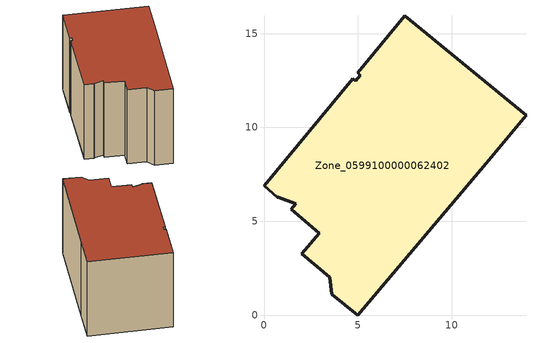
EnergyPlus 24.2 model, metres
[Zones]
Zone_0599100000062402
 floor ground (C_G): 5.12,12.77 4.99,12.92 7.5,15.95 13.95,10.65 11.84,8.1 4.98,0 3.6,1.12 3.49,2.03 2.02,3.27 2.94,4.37 1.45,5.65 1.69,5.94 0.76,6.28 0.71,6.28 0,6.89 4.72,12.59 4.89,12.5 z0
 wall outside (C_F): 13.95,10.65 7.5,15.95 4.99,12.92 5.12,12.77 4.89,12.5 4.72,12.59 0,6.89 0.71,6.28 0.76,6.28 1.69,5.94 1.45,5.65 2.94,4.37 2.02,3.27 3.49,2.03 3.6,1.12 4.98,0 11.84,8.1 13.95,10.65 z0:8.67
 roof outside (C_R): 4.99,12.92 5.12,12.77 4.89,12.5 4.72,12.59 0,6.89 0.71,6.28 0.76,6.28 1.69,5.94 1.45,5.65 2.94,4.37 2.02,3.27 3.49,2.03 3.6,1.12 4.98,0 11.84,8.1 13.95,10.65 7.5,15.95 z8.67
[BUILDING]
Pand.0599100000062402: North Axis=0; Terrain=City; Loads Convergence Tolerance Value=0.04; Temperature Convergence Tolerance Value=0.4; Solar Distribution=FullExterior; Maximum Number of Warmup Days=25; Minimum Number of Warmup Days=1
[Site:Location]
Rotterdam.The.Hague.AP_ZH_NLD Design_Conditions: Latitude=51.96; Longitude=4.45; Time Zone=1; Elevation=-4.5
[SITE:GROUNDTEMPERATURE:BUILDINGSURFACE]
18, 18, 18, 18, 18, 18, 18, 18, 18, 18, 18, 18
[MATERIAL] Thermal Absorptance=0.9; Solar Absorptance=0.7; Visible Absorptance=0.7
Name | Roughness | Thickness | Conductivity | Density | Specific Heat
G.TC.1946 | MediumSmooth | 0.15 | 1 | 540 | 1210
F.TC.1946 | Rough | 0.3 | 0.857143 | 1920 | 840
R.TC.1946 | MediumRough | 0.2 | 0.909091 | 1500 | 1000
[CONSTRUCTION]
C_G: G.TC.1946
C_F: F.TC.1946
C_R: R.TC.1946
[ZONE]
Zone_0599100000062402: Type=1; Multiplier=1; Ceiling Height=Autocalculate; Volume=Autocalculate; Floor Area=autocalculate; Part of Total Floor Area=Yes
[ZONEINFILTRATION:DESIGNFLOWRATE]
Infil_Zone_0599100000062402: Zone or ZoneList or Space or SpaceList=Zone_0599100000062402; Schedule=AlwaysOn; Design Flow Rate Calculation Method=Flow/Area; Flow Rate per Floor Area=0.003; Constant Term Coefficient=1; Temperature Term Coefficient=0; Velocity Term Coefficient=0; Velocity Squared Term Coefficient=0
[HVACTEMPLATE:ZONE:IDEALLOADSAIRSYSTEM]
Zone_0599100000062402: Maximum Heating Supply Air Temperature=50; Minimum Cooling Supply Air Temperature=13; Maximum Heating Supply Air Humidity Ratio=0.0156; Minimum Cooling Supply Air Humidity Ratio=0.0077; Heating Limit=NoLimit; Cooling Limit=NoLimit; Dehumidification Control Type=ConstantSensibleHeatRatio; Cooling Sensible Heat Ratio=0.7; Dehumidification Setpoint=60; Humidification Control Type=None; Humidification Setpoint=30; Outdoor Air Method=None; Outdoor Air Flow Rate per Person=0.00944; Outdoor Air Flow Rate per Zone Floor Area=0; Outdoor Air Flow Rate per Zone=0; Demand Controlled Ventilation Type=None; Outdoor Air Economizer Type=NoEconomizer; Heat Recovery Type=None; Sensible Heat Recovery Effectiveness=0.7; Latent Heat Recovery Effectiveness=0.65
[ZONECONTROL:THERMOSTAT]
ThermostatControl_Zone_0599100000062402: Zone or ZoneList=Zone_0599100000062402; Control Type Schedule=DualSetpointControlType; Control 1=Thermostat_Zone_0599100000062402; Temperature Difference Between Cutout And Setpoint=0
[THERMOSTATSETPOINT:DUALSETPOINT]
Thermostat_Zone_0599100000062402: Heating Setpoint Temperature Schedule=HeatingSetpoint_Zone_0599100000062402; Cooling Setpoint Temperature Schedule=CoolingSetpoint_Zone_0599100000062402
[SCHEDULE:COMPACT]
HeatingSetpoint_Zone_0599100000062402: Through: 12/31, For: AllDays, Until: 24:00, 21
CoolingSetpoint_Zone_0599100000062402: Through: 12/31, For: AllDays, Until: 24:00, 24
DualSetpointControlType: Through: 12/31, For: AllDays, Until: 24:00, 4
AlwaysOn: Through: 12/31, For: AllDays, Until: 24:00, 1
